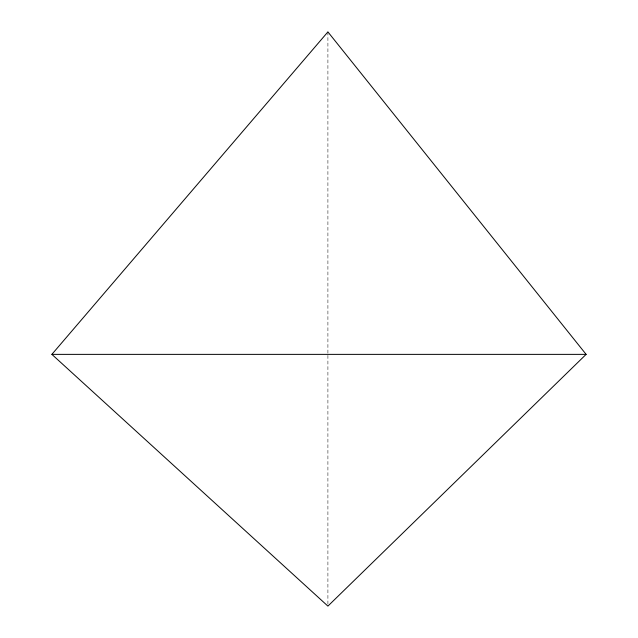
<?xml version="1.0" encoding="UTF-8"?>
<svg xmlns="http://www.w3.org/2000/svg" width="638" height="638" viewBox="0 0 638 638"><rect width="100%" height="100%" fill="white"/><g stroke="black" fill="none" stroke-linecap="round" stroke-linejoin="round"><path stroke-width="0.48" stroke-dasharray="3.19 2.39" d="M327.908 31.9L327.908 353.372M327.908 355.366L327.908 604.106"/><path stroke-width="0.96" d="M51.877 354.369L327.908 31.9L586.123 354.369L327.908 606.1L51.877 354.369L586.123 354.369"/></g></svg>
